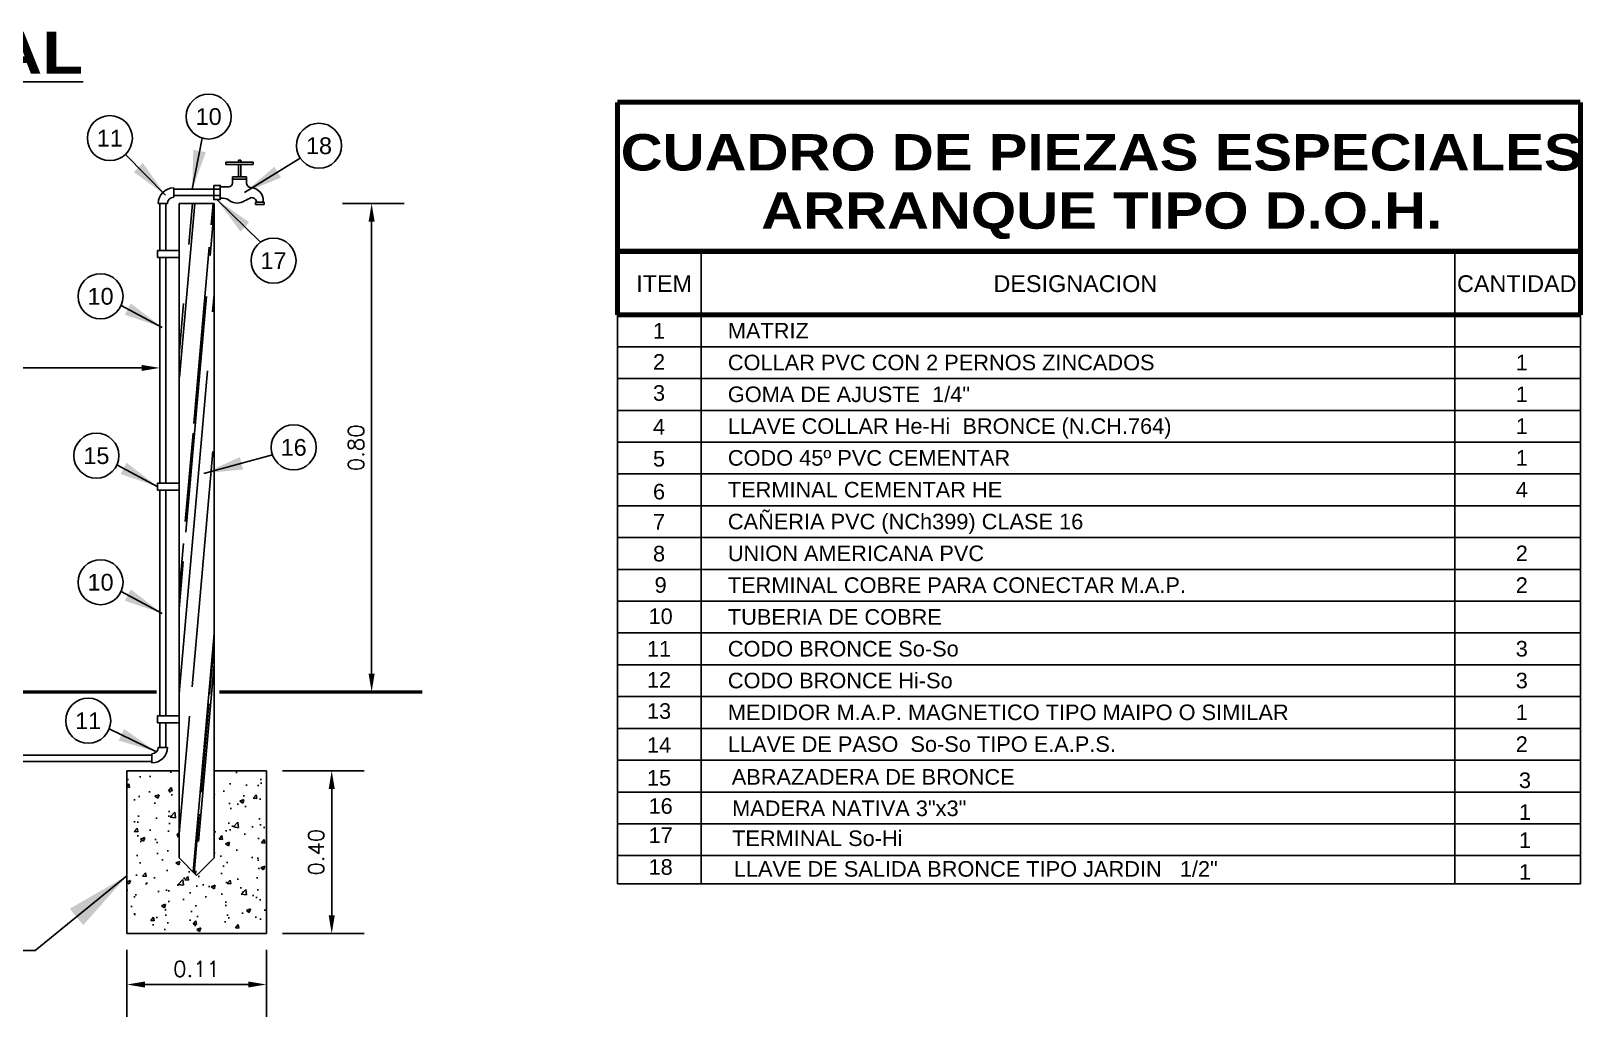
# Model space of a CAD drawing. Header units: metres. Extents: x 244933 to 246143, y 6126180 to 6128142.
# Drawn here: x 245024.4 to 245084.2, y 6126557.1 to 6126595.1 of the extents above; entities that cross this region are included whole.
import ezdxf
from ezdxf.enums import TextEntityAlignment as Align

# ---------------------------------------------------------------- set-up
doc = ezdxf.new("R2010")
doc.units = ezdxf.units.M
doc.header["$LTSCALE"] = 2
doc.header["$MEASUREMENT"] = 0
doc.header["$PDMODE"] = 34
doc.header["$PDSIZE"] = 0.066667
doc.layers.get('Defpoints').update_dxf_attribs({"linetype": 'CONTINUOUS'})
doc.layers.add('AP_ARRANQUE PROY', color=160, linetype='CONTINUOUS')
doc.styles.add('ARIAL', font='arial.ttf', dxfattribs={"height": 7})
doc.styles.add('ARIAL B', font='')
doc.styles.add('ROMANS', font='ROMANS')
doc.styles.get('ARIAL B').set_extended_font_data('Arial Black')
doc.dimstyles.get("Standard").update_dxf_attribs({"dimtxt": 0.18, "dimasz": 0.18, "dimexe": 0.18, "dimexo": 0.0625, "dimgap": 0.09, "dimtad": 0, "dimtih": 1, "dimtoh": 1, "dimdec": 4, "dimzin": 0, "dimdsep": 46, "dimtxsty": 'Standard', "dimcen": 0.09, "dimadec": 0, "dimazin": 0, "dimtfac": 1, "dimtdec": 4, "dimtofl": 0, "dimtmove": 0, "dimatfit": 3, "dimfxl": 1, "dimtolj": 1, "dimtzin": 0, "dimarcsym": 0})

# ---------------------------------------------------------------- blocks, each defined once
blk = doc.blocks.new('*D111')
at = {"layer": 'AP_ARRANQUE PROY', "color": 8, "lineweight": -2, "transparency": 16777216}
for p, q in [((245036.398, 6126588.468), (245038.775, 6126588.468)), ((245037.525, 6126570.352), (245037.525, 6126587.768)), ((245036.398, 6126569.652), (245038.775, 6126569.652))]:
    blk.add_line(p, q, dxfattribs=at)
at = {"layer": 'AP_ARRANQUE PROY', "color": 8, "transparency": 16777216}
for points in [[(245037.408, 6126587.768), (245037.642, 6126587.768), (245037.525, 6126588.468)], [(245037.408, 6126570.352), (245037.642, 6126570.352), (245037.525, 6126569.652)]]:
    blk.add_solid(points, dxfattribs=at)
at = {"layer": 'Defpoints', "color": 0, "transparency": 16777216}
for p in [(245035.773, 6126588.468), (245037.525, 6126588.468), (245035.773, 6126569.652)]:
    blk.add_point(p, dxfattribs=at)
at = {"layer": 'AP_ARRANQUE PROY', "color": 8, "transparency": 16777216, "insert": (245036.925, 6126579.06), "char_height": 0.6, "attachment_point": 5, "rotation": 90, "style": 'ROMANS'}
blk.add_mtext('\\A1;0.80', dxfattribs=at)
blk = doc.blocks.new('*D112')
at = {"layer": 'AP_ARRANQUE PROY', "color": 8, "lineweight": -2, "transparency": 16777216}
for p, q in [((245034.094, 6126566.612), (245037.237, 6126566.612)), ((245035.987, 6126565.912), (245035.987, 6126561.04)), ((245034.094, 6126560.34), (245037.237, 6126560.34))]:
    blk.add_line(p, q, dxfattribs=at)
at = {"layer": 'AP_ARRANQUE PROY', "color": 8, "transparency": 16777216}
for points in [[(245035.87, 6126565.912), (245036.104, 6126565.912), (245035.987, 6126566.612)], [(245035.87, 6126561.04), (245036.104, 6126561.04), (245035.987, 6126560.34)]]:
    blk.add_solid(points, dxfattribs=at)
at = {"layer": 'Defpoints', "color": 0, "transparency": 16777216}
for p in [(245033.469, 6126566.612), (245033.469, 6126560.34), (245035.987, 6126560.34)]:
    blk.add_point(p, dxfattribs=at)
at = {"layer": 'AP_ARRANQUE PROY', "color": 8, "transparency": 16777216, "insert": (245035.387, 6126563.476), "char_height": 0.6, "attachment_point": 5, "rotation": 90, "style": 'ROMANS'}
blk.add_mtext('\\A1;0.40', dxfattribs=at)
blk = doc.blocks.new('*D113')
at = {"layer": 'AP_ARRANQUE PROY', "color": 8, "lineweight": -2, "transparency": 16777216}
for p, q in [((245028.093, 6126559.715), (245028.093, 6126557.131)), ((245033.469, 6126559.715), (245033.469, 6126557.131)), ((245028.793, 6126558.381), (245032.769, 6126558.381))]:
    blk.add_line(p, q, dxfattribs=at)
at = {"layer": 'AP_ARRANQUE PROY', "color": 8, "transparency": 16777216}
for points in [[(245028.793, 6126558.497), (245028.793, 6126558.264), (245028.093, 6126558.381)], [(245032.769, 6126558.497), (245032.769, 6126558.264), (245033.469, 6126558.381)]]:
    blk.add_solid(points, dxfattribs=at)
at = {"layer": 'Defpoints', "color": 0, "transparency": 16777216}
for p in [(245028.093, 6126560.34), (245033.469, 6126560.34), (245033.469, 6126558.381)]:
    blk.add_point(p, dxfattribs=at)
at = {"layer": 'AP_ARRANQUE PROY', "color": 8, "transparency": 16777216, "insert": (245030.781, 6126558.981), "char_height": 0.6, "attachment_point": 5, "style": 'ROMANS'}
blk.add_mtext('\\A1;0.11', dxfattribs=at)
blk = doc.blocks.new('*D114')
at = {"layer": 'AP_ARRANQUE PROY', "color": 8, "lineweight": -2, "transparency": 16777216}
for p, q in [((244998.827, 6126581.231), (244998.827, 6126583.383)), ((245029.363, 6126579.828), (245029.363, 6126583.383)), ((244999.527, 6126582.133), (245028.663, 6126582.133))]:
    blk.add_line(p, q, dxfattribs=at)
at = {"layer": 'AP_ARRANQUE PROY', "color": 8, "transparency": 16777216}
for points in [[(244999.527, 6126582.249), (244999.527, 6126582.016), (244998.827, 6126582.133)], [(245028.663, 6126582.249), (245028.663, 6126582.016), (245029.363, 6126582.133)]]:
    blk.add_solid(points, dxfattribs=at)
at = {"layer": 'Defpoints', "color": 0, "transparency": 16777216}
for p in [(245029.363, 6126582.133), (244998.827, 6126580.606), (245029.363, 6126579.203)]:
    blk.add_point(p, dxfattribs=at)
at = {"layer": 'AP_ARRANQUE PROY', "color": 8, "transparency": 16777216, "insert": (245014.095, 6126582.733), "char_height": 0.6, "attachment_point": 5, "style": 'ROMANS'}
blk.add_mtext('\\A1;10.00 Maximo.', dxfattribs=at)

msp = doc.modelspace()

# ---------------------------------------------------------------- hatches: boundary and pattern name
at = {"layer": 'AP_ARRANQUE PROY'}
h = msp.add_hatch(dxfattribs=at)
h.set_pattern_fill('AR-CONC', scale=0.00896, style=0)
h.set_pattern_definition([(50, (244967.5058, 6126546.0152), (1.632375, -0.142814), [0.170688, -1.877568]), (355, (244967.5058, 6126546.0152), (-0.315776, 1.711868), [0.13655, -1.502054]), (100.451, (244967.6419, 6126546.0033), (1.316605, 1.569046), [0.145062, -1.595686]), (46.1842, (244967.5058, 6126546.4703), (2.42887, -0.3767), [0.25603, -2.81635]), (96.6356, (244967.7082, 6126546.439), (2.12714, 2.21693), [0.21759, -2.39353]), (351.184, (244967.5058, 6126546.4703), (2.127145, 2.21693), [0.204826, -2.25308]), (21, (244967.7334, 6126546.3565), (1.35847, -0.9163), [0.170688, -1.877568]), (326, (244967.7334, 6126546.3565), (0.553746, 1.650324), [0.13655, -1.502054]), (71.4514, (244967.8466, 6126546.2802), (1.91221, 0.73403), [0.145062, -1.595686]), (37.5, (244967.50584, 6126546.0152), (0.027674, 0.757613), [0, -1.483848, 0, -1.524813, 0, -1.507744]), (7.5, (244967.5058, 6126546.0152), (0.598704, 0.897618), [0, -0.869371, 0, -1.44971, 0, -0.57465]), (327.5, (244966.9983, 6126546.0152), (1.2148917, -0.0513295), [0, -0.56896, 0, -1.775155, 0, -2.355494]), (317.5, (244966.7707, 6126546.0152), (1.327237, 0.227821), [0, -0.739648, 0, -1.178885, 0, -1.672742])])
h.paths.add_polyline_path([(245031.453, 6126563.257), (245030.781, 6126562.585), (245030.109, 6126563.257), (245030.109, 6126566.612), (245028.093, 6126566.612), (245028.093, 6126560.34), (245033.469, 6126560.34), (245033.469, 6126566.612), (245031.453, 6126566.612)])

# ---------------------------------------------------------------- linework, layer by layer
at = {"layer": 'AP_ARRANQUE PROY', "color": 7}
for p, q in [((245032.389, 6126590.059), (245032.389, 6126590.137)), ((245032.389, 6126590.137), (245032.479, 6126590.137)), ((245032.479, 6126590.059), (245032.479, 6126590.137)), ((245031.91, 6126590.059), (245031.91, 6126589.969)), ((245031.91, 6126590.059), (245032.959, 6126590.059)), ((245031.91, 6126589.969), (245032.959, 6126589.969)), ((245032.389, 6126589.492), (245032.389, 6126589.969)), ((245032.479, 6126589.492), (245032.479, 6126589.969)), ((245032.959, 6126589.969), (245032.959, 6126590.059)), ((245029.901, 6126589.068), (245029.901, 6126588.709)), ((245029.901, 6126589.014), (245031.693, 6126589.014)), ((245031.441, 6126589.059), (245031.441, 6126588.701)), ((245031.693, 6126589.104), (245031.693, 6126588.674)), ((245032.701, 6126589.401), (245032.169, 6126589.401)), ((245029.659, 6126588.468), (245029.3, 6126588.468)), ((245029.363, 6126588.468), (245029.363, 6126586.653)), ((245029.596, 6126588.468), (245029.596, 6126586.653)), ((245029.901, 6126588.781), (245031.693, 6126588.781)), ((245030.109, 6126588.468), (245030.109, 6126563.257)), ((245030.109, 6126588.468), (245031.453, 6126588.468)), ((245030.123, 6126581.773), (245030.709, 6126588.468)), ((245030.479, 6126586.882), (245030.618, 6126588.468)), ((245031.345, 6126587.64), (245031.417, 6126588.468)), ((245031.453, 6126588.468), (245031.453, 6126563.257)), ((245033.047, 6126588.521), (245033.047, 6126588.432)), ((245033.083, 6126588.521), (245033.047, 6126588.521)), ((245033.047, 6126588.432), (245033.387, 6126588.432)), ((245033.352, 6126588.521), (245033.387, 6126588.521)), ((245033.387, 6126588.521), (245033.387, 6126588.432)), ((245031.3, 6126586.467), (245031.453, 6126588.219)), ((245030.676, 6126579.988), (245031.271, 6126586.79)), ((245029.363, 6126586.385), (245029.363, 6126577.693)), ((245029.596, 6126586.385), (245029.596, 6126577.693)), ((245030.367, 6126575.812), (245031.161, 6126584.88)), ((245031.394, 6126584.289), (245031.453, 6126584.955)), ((245030.109, 6126582.649), (245030.281, 6126584.615)), ((245030.109, 6126569.593), (245031.196, 6126582.022)), ((245030.345, 6126576.213), (245030.643, 6126579.614)), ((245030.611, 6126569.85), (245031.404, 6126578.919)), ((245029.363, 6126577.425), (245029.363, 6126568.733)), ((245029.596, 6126577.425), (245029.596, 6126568.733)), ((245030.109, 6126573.51), (245030.271, 6126575.363)), ((245030.109, 6126572.857), (245030.268, 6126574.678)), ((245030.649, 6126562.717), (245031.453, 6126571.899)), ((245031.283, 6126569.563), (245031.453, 6126571.507)), ((245030.855, 6126563.889), (245031.453, 6126570.724)), ((245030.115, 6126564.182), (245030.512, 6126568.717)), ((245030.952, 6126565.788), (245031.25, 6126569.189)), ((245029.363, 6126568.465), (245029.363, 6126567.515)), ((245029.596, 6126568.465), (245029.596, 6126567.515)), ((245029.3, 6126567.515), (245029.659, 6126567.515)), ((245015.341, 6126567.21), (245029.059, 6126567.21)), ((245015.341, 6126566.977), (245029.059, 6126566.977)), ((245029.059, 6126566.915), (245029.059, 6126567.273)), ((245028.093, 6126566.612), (245030.109, 6126566.612)), ((245028.093, 6126566.612), (245028.093, 6126560.34)), ((245031.453, 6126566.612), (245033.469, 6126566.612)), ((245033.469, 6126566.612), (245033.469, 6126560.34)), ((245030.681, 6126562.685), (245030.878, 6126564.938)), ((245030.781, 6126562.585), (245030.109, 6126563.257)), ((245030.781, 6126562.585), (245031.453, 6126563.257)), ((245030.744, 6126562.622), (245030.756, 6126562.756)), ((245028.093, 6126560.34), (245033.469, 6126560.34)), ((245006.707, 6126559.688), (245024.564, 6126559.688))]:
    msp.add_line(p, q, dxfattribs=at)
at = {"layer": 'AP_ARRANQUE PROY', "color": 7, "ltscale": 1.5, "const_width": 0.194}
for points in [[(245046.996, 6126592.365), (245084.098, 6126592.365)], [(245046.996, 6126592.365), (245046.996, 6126584.173)], [(245084.098, 6126592.365), (245084.098, 6126584.173)], [(245046.996, 6126586.624), (245084.098, 6126586.624)], [(245046.996, 6126584.173), (245084.098, 6126584.173)]]:
    msp.add_lwpolyline(points, dxfattribs=at)
at = {"layer": 'AP_ARRANQUE PROY', "color": 7}
for points in [[(245031.441, 6126589.163), (245031.693, 6126589.163), (245031.693, 6126588.615), (245031.441, 6126588.615)], [(245029.276, 6126586.385), (245030.109, 6126586.385), (245030.109, 6126586.653), (245029.276, 6126586.653)], [(245029.276, 6126577.425), (245030.109, 6126577.425), (245030.109, 6126577.693), (245029.276, 6126577.693)], [(245029.276, 6126568.465), (245030.109, 6126568.465), (245030.109, 6126568.733), (245029.276, 6126568.733)]]:
    msp.add_lwpolyline(points, close=True, dxfattribs=at)
msp.add_lwpolyline([(245031.693, 6126588.674), (245031.8, 6126588.674, -0.146622), (245032.064, 6126588.569, 0.298761), (245032.628, 6126588.565, -0.042243), (245032.888, 6126588.692, -0.386855), (245033.083, 6126588.559), (245033.083, 6126588.521), (245033.352, 6126588.521), (245033.352, 6126588.559, 0.421744), (245032.868, 6126589.079, -0.370597), (245032.702, 6126589.259), (245032.7, 6126589.492), (245032.169, 6126589.492), (245032.169, 6126589.259, -0.359297), (245032.025, 6126589.104), (245031.693, 6126589.104)], format="xyb", dxfattribs=at)
for points in [[(245050.222, 6126586.624), (245050.222, 6126562.262)], [(245079.259, 6126586.624), (245079.259, 6126562.262)], [(245046.996, 6126584.173), (245046.996, 6126562.262)], [(245084.098, 6126584.173), (245084.098, 6126562.262)], [(245046.996, 6126582.948), (245084.098, 6126582.948)], [(245046.996, 6126581.723), (245084.098, 6126581.723)], [(245046.996, 6126580.498), (245084.098, 6126580.498)], [(245046.996, 6126579.273), (245084.098, 6126579.273)], [(245046.996, 6126578.048), (245084.098, 6126578.048)], [(245046.996, 6126576.823), (245084.098, 6126576.823)], [(245046.996, 6126575.597), (245084.098, 6126575.597)], [(245046.996, 6126574.372), (245084.098, 6126574.372)], [(245046.996, 6126573.147), (245084.098, 6126573.147)], [(245046.996, 6126571.922), (245084.098, 6126571.922)], [(245046.996, 6126570.697), (245084.098, 6126570.697)], [(245046.996, 6126569.472), (245084.098, 6126569.472)], [(245046.996, 6126568.247), (245084.098, 6126568.247)], [(245046.996, 6126567.021), (245084.098, 6126567.021)], [(245046.996, 6126565.796), (245084.098, 6126565.796)], [(245046.996, 6126564.571), (245084.098, 6126564.571)], [(245046.996, 6126563.346), (245084.098, 6126563.346)], [(245046.996, 6126562.262), (245084.098, 6126562.262)]]:
    msp.add_lwpolyline(points, dxfattribs=at)
at = {"layer": 'AP_ARRANQUE PROY', "color": 7, "const_width": 0.129}
for points in [[(244933.415, 6126569.652), (245029.247, 6126569.652)], [(245031.663, 6126569.652), (245039.481, 6126569.652)]]:
    msp.add_lwpolyline(points, dxfattribs=at)
at = {"layer": 'AP_ARRANQUE PROY', "color": 7}
for centre in [(245031.246, 6126591.815), (245027.439, 6126590.985), (245035.496, 6126590.692), (245033.744, 6126586.266), (245027.081, 6126584.892), (245026.919, 6126578.754), (245034.521, 6126579.072), (245027.081, 6126573.876), (245026.605, 6126568.543)]:
    msp.add_circle(centre, 0.867, dxfattribs=at)
for centre, radius, start, end in [((245029.901, 6126588.468), 0.6, 90, 180), ((245029.901, 6126588.468), 0.242, 90, 180), ((245029.059, 6126567.515), 0.242, 270, 0), ((245029.059, 6126567.515), 0.6, 270, 0)]:
    msp.add_arc(centre, radius, start, end, dxfattribs=at)

# ---------------------------------------------------------------- texts
for s, height, style, p in [('%%UDETALLE ARRANQUE DOMICILIARIO PARA A.P. RURAL', 1.6128, 'ARIAL B', (244991.522, 6126593.473)), ('ITEM', 0.6451, 'ARIAL', (245048.793, 6126585.057)), ('DESIGNACION', 0.64512, 'ARIAL', (245064.637, 6126585.057)), ('CANTIDAD', 0.6451, 'ARIAL', (245081.645, 6126585.057))]:
    msp.add_text(s, height=height, dxfattribs=dict(at, style=style)).set_placement(p, align=Align.CENTER)
for s, height, style, p in [('10', 0.6451, 'ARIAL', (245031.246, 6126591.815)), ('11', 0.6451, 'ARIAL', (245027.439, 6126590.985)), ('18', 0.6451, 'ARIAL', (245035.496, 6126590.692)), ('CUADRO DE PIEZAS ESPECIALES ', 1.4, 'ARIAL B', (245065.963, 6126590.439)), ('ARRANQUE TIPO D.O.H. ', 1.4, 'ARIAL B', (245065.963, 6126588.196)), ('17', 0.6451, 'ARIAL', (245033.744, 6126586.266)), ('10', 0.6451, 'ARIAL', (245027.081, 6126584.892)), ('1', 0.6, 'ARIAL', (245048.598, 6126583.565)), ('2', 0.6, 'ARIAL', (245048.598, 6126582.366)), ('3', 0.6, 'ARIAL', (245048.598, 6126581.168)), ('4', 0.6, 'ARIAL', (245048.598, 6126579.867)), ('16', 0.6451, 'ARIAL', (245034.521, 6126579.072)), ('15', 0.6451, 'ARIAL', (245026.919, 6126578.754)), ('5', 0.6, 'ARIAL', (245048.598, 6126578.635)), ('6', 0.6, 'ARIAL', (245048.598, 6126577.368)), ('7', 0.6, 'ARIAL', (245048.598, 6126576.204)), ('8', 0.6, 'ARIAL', (245048.598, 6126574.978)), ('10', 0.6451, 'ARIAL', (245027.081, 6126573.876)), ('9', 0.6, 'ARIAL', (245048.659, 6126573.772)), ('10', 0.6, 'ARIAL', (245048.659, 6126572.567)), ('11', 0.6, 'ARIAL', (245048.598, 6126571.313)), ('12', 0.6, 'ARIAL', (245048.598, 6126570.115)), ('13', 0.6, 'ARIAL', (245048.598, 6126568.916)), ('11', 0.6451, 'ARIAL', (245026.605, 6126568.543)), ('14', 0.6, 'ARIAL', (245048.598, 6126567.608)), ('15', 0.6, 'ARIAL', (245048.598, 6126566.342)), ('16', 0.6, 'ARIAL', (245048.659, 6126565.257)), ('17', 0.6, 'ARIAL', (245048.659, 6126564.132)), ('18', 0.6, 'ARIAL', (245048.659, 6126562.907))]:
    msp.add_text(s, height=height, dxfattribs=dict(at, style=style)).set_placement(p, align=Align.MIDDLE_CENTER)
at = {"layer": 'AP_ARRANQUE PROY', "color": 7, "style": 'ARIAL'}
for s, p in [('MATRIZ', (245051.249, 6126583.267)), ('COLLAR PVC CON 2 PERNOS ZINCADOS', (245051.249, 6126582.042)), ('1', (245081.605, 6126582.042)), ('GOMA DE AJUSTE  1/4"', (245051.249, 6126580.817)), ('1', (245081.605, 6126580.817)), ('LLAVE COLLAR He-Hi  BRONCE (N.CH.764)', (245051.249, 6126579.592)), ('1', (245081.605, 6126579.592)), ('CODO 45º PVC CEMENTAR', (245051.249, 6126578.367)), ('1', (245081.605, 6126578.367)), ('TERMINAL CEMENTAR HE', (245051.249, 6126577.142)), ('4', (245081.605, 6126577.142)), ('CAÑERIA PVC (NCh399) CLASE 16', (245051.249, 6126575.916)), ('UNION AMERICANA PVC', (245051.249, 6126574.691)), ('2', (245081.605, 6126574.691)), ('TERMINAL COBRE PARA CONECTAR M.A.P.', (245051.249, 6126573.466)), ('2', (245081.605, 6126573.466)), ('TUBERIA DE COBRE', (245051.249, 6126572.241)), ('CODO BRONCE So-So', (245051.249, 6126571.016)), ('3', (245081.605, 6126571.016)), ('CODO BRONCE Hi-So', (245051.249, 6126569.791)), ('3', (245081.605, 6126569.791)), ('MEDIDOR M.A.P. MAGNETICO TIPO MAIPO O SIMILAR', (245051.249, 6126568.566)), ('1', (245081.605, 6126568.566)), ('LLAVE DE PASO  So-So TIPO E.A.P.S.', (245051.249, 6126567.341)), ('2', (245081.605, 6126567.341)), ('ABRAZADERA DE BRONCE', (245051.401, 6126566.079)), ('3', (245081.727, 6126565.949)), ('MADERA NATIVA 3"x3"', (245051.413, 6126564.869)), ('1', (245081.727, 6126564.724)), ('TERMINAL So-Hi', (245051.412, 6126563.715)), ('1', (245081.727, 6126563.64)), ('LLAVE DE SALIDA BRONCE TIPO JARDIN   1/2"', (245051.477, 6126562.534)), ('1', (245081.727, 6126562.415))]:
    msp.add_text(s, height=0.6, dxfattribs=at).set_placement(p)

# ---------------------------------------------------------------- dimensions: what is measured, and where the dimension line sits
at = {"layer": 'AP_ARRANQUE PROY', "color": 7}
for base, p1, p2, text, picture, middle in [((245037.525, 6126588.468), (245035.773, 6126569.652), (245035.773, 6126588.468), '0.80', '*D111', (245036.925, 6126579.06)), ((245035.987, 6126560.34), (245033.469, 6126566.612), (245033.469, 6126560.34), '0.40', '*D112', (245035.387, 6126563.476))]:
    dim = msp.add_linear_dim(base=base, p1=p1, p2=p2, angle=90, text=text, dimstyle='Standard', override={"dimtxt": 0.6, "dimasz": 0.7, "dimexe": 1.25, "dimexo": 0.625, "dimgap": 0.3, "dimtad": 1, "dimtih": 0, "dimtoh": 0, "dimdec": 2, "dimlfac": 0.02, "dimtxsty": 'ROMANS', "dimcen": 2.5, "dimclrd": 8, "dimclre": 8, "dimclrt": 8, "dimtofl": 1}, dxfattribs=at)
    dim.commit()
    dim.dimension.update_dxf_attribs({"geometry": picture, "text_midpoint": middle})
dim = msp.add_linear_dim(base=(245029.363, 6126582.133), p1=(244998.827, 6126580.606), p2=(245029.363, 6126579.203), text='10.00 Maximo.', dimstyle='Standard', override={"dimtxt": 0.6, "dimasz": 0.7, "dimexe": 1.25, "dimexo": 0.625, "dimgap": 0.3, "dimtad": 1, "dimtih": 0, "dimtoh": 0, "dimdec": 2, "dimlfac": 0.02, "dimtxsty": 'ROMANS', "dimcen": 2.5, "dimclrd": 8, "dimclre": 8, "dimclrt": 8, "dimtofl": 1}, dxfattribs=at)
dim.commit()
dim.dimension.update_dxf_attribs({"geometry": '*D114', "text_midpoint": (245014.095, 6126582.733)})
dim = msp.add_linear_dim(base=(245033.469, 6126558.381), p1=(245028.093, 6126560.34), p2=(245033.469, 6126560.34), dimstyle='Standard', override={"dimtxt": 0.6, "dimasz": 0.7, "dimexe": 1.25, "dimexo": 0.625, "dimgap": 0.3, "dimtad": 1, "dimtih": 0, "dimtoh": 0, "dimdec": 2, "dimlfac": 0.02, "dimtxsty": 'ROMANS', "dimcen": 2.5, "dimclrd": 8, "dimclre": 8, "dimclrt": 8, "dimtofl": 1}, dxfattribs=at)
dim.commit()
dim.dimension.update_dxf_attribs({"geometry": '*D113', "text_midpoint": (245030.781, 6126558.981)})

# ---------------------------------------------------------------- leaders
for points, override in [([(245030.611, 6126589.014), (245030.992, 6126590.986)], {"dimtxt": 2.5, "dimasz": 1.5, "dimexe": 1.25, "dimexo": 0.625, "dimgap": 0.625, "dimtad": 1, "dimtih": 0, "dimtoh": 0, "dimdec": 2, "dimlfac": 0.01, "dimcen": 2.5, "dimtofl": 1}), ([(245029.587, 6126588.787), (245028.037, 6126590.357)], {"dimtxt": 2.5, "dimasz": 1.5, "dimexe": 1.25, "dimexo": 0.625, "dimgap": 0.625, "dimtad": 1, "dimtih": 0, "dimtoh": 0, "dimdec": 2, "dimlfac": 0.01, "dimcen": 2.5, "dimtofl": 1}), ([(245032.627, 6126588.888), (245034.775, 6126590.21)], {"dimtxt": 2.5, "dimasz": 1.5, "dimexe": 1.25, "dimexo": 0.625, "dimgap": 0.625, "dimtad": 1, "dimtih": 0, "dimtoh": 0, "dimdec": 2, "dimlfac": 0.01, "dimcen": 2.5, "dimtofl": 1}), ([(245031.567, 6126588.615), (245033.243, 6126586.974)], {"dimtxt": 2.5, "dimasz": 1.5, "dimexe": 1.25, "dimexo": 0.625, "dimgap": 0.625, "dimtad": 1, "dimtih": 0, "dimtoh": 0, "dimdec": 2, "dimlfac": 0.01, "dimcen": 2.5, "dimtofl": 1}), ([(245029.452, 6126583.691), (245027.872, 6126584.539)], {"dimtxt": 2.5, "dimasz": 1.5, "dimexe": 1.25, "dimexo": 0.625, "dimgap": 0.625, "dimtad": 1, "dimtih": 0, "dimtoh": 0, "dimdec": 2, "dimlfac": 0.01, "dimcen": 2.5, "dimtofl": 1}), ([(245031.062, 6126578.071), (245033.705, 6126578.78)], {"dimtxt": 2.5, "dimasz": 1.5, "dimexe": 1.25, "dimexo": 0.625, "dimgap": 0.625, "dimtad": 1, "dimtih": 0, "dimtoh": 0, "dimdec": 2, "dimlfac": 0.01, "dimcen": 2.5, "dimtofl": 1}), ([(245029.29, 6126577.553), (245027.711, 6126578.401)], {"dimtxt": 2.5, "dimasz": 1.5, "dimexe": 1.25, "dimexo": 0.625, "dimgap": 0.625, "dimtad": 1, "dimtih": 0, "dimtoh": 0, "dimdec": 2, "dimlfac": 0.01, "dimcen": 2.5, "dimtofl": 1}), ([(245029.452, 6126572.675), (245027.872, 6126573.523)], {"dimtxt": 2.5, "dimasz": 1.5, "dimexe": 1.25, "dimexo": 0.625, "dimgap": 0.625, "dimtad": 1, "dimtih": 0, "dimtoh": 0, "dimdec": 2, "dimlfac": 0.01, "dimcen": 2.5, "dimtofl": 1}), ([(245029.23, 6126567.344), (245027.414, 6126568.23)], {"dimtxt": 2.5, "dimasz": 1.5, "dimexe": 1.25, "dimexo": 0.625, "dimgap": 0.625, "dimtad": 1, "dimtih": 0, "dimtoh": 0, "dimdec": 2, "dimlfac": 0.01, "dimcen": 2.5, "dimtofl": 1}), ([(245028.093, 6126562.565), (245024.564, 6126559.688)], {"dimtxt": 2, "dimasz": 2.5, "dimexe": 1.25, "dimexo": 0.625, "dimgap": 0.625, "dimtad": 1, "dimtih": 0, "dimtoh": 0, "dimdec": 2, "dimlfac": 0.02, "dimtxsty": 'ROMANS', "dimcen": 2.5, "dimclrd": 8, "dimclre": 8, "dimclrt": 8, "dimtofl": 1})]:
    msp.add_leader(points, dimstyle='Standard', override=override, dxfattribs=at)

doc.saveas('drawing.dxf')
